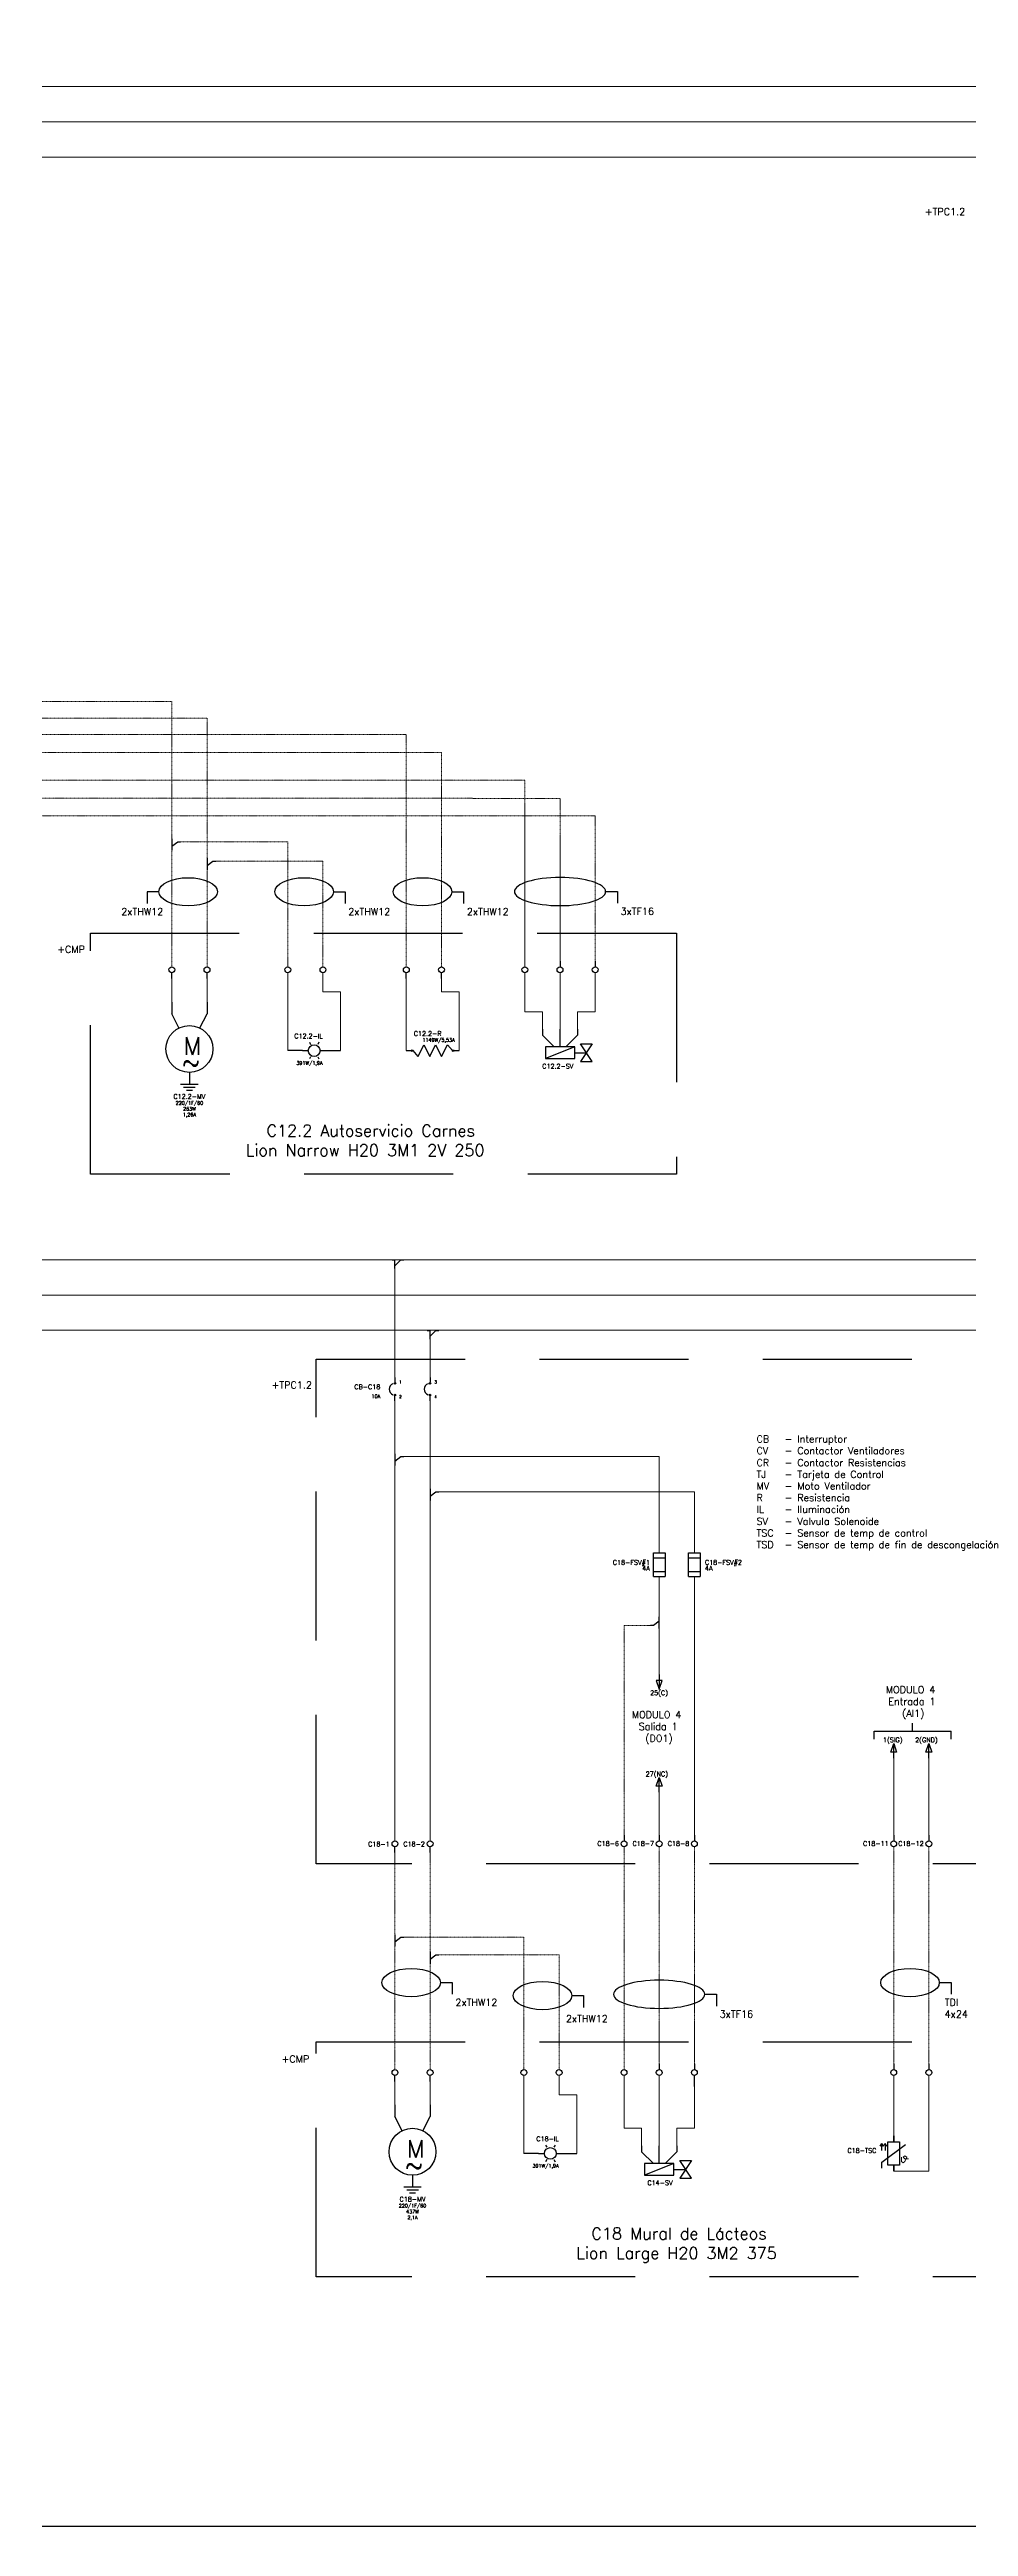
# Model space of a CAD drawing. Header units: inches. Extents: x 75782 to 87231, y -34126 to -18655.
# Drawn here: x 81407 to 82191, y -24628 to -22517 of the extents above; entities that cross this region are included whole.
import ezdxf
from ezdxf.enums import TextEntityAlignment as Align

# ---------------------------------------------------------------- set-up
doc = ezdxf.new("R2010")
doc.units = ezdxf.units.IN
doc.header["$MEASUREMENT"] = 0
doc.linetypes.add('DASHED', pattern=[19.05, 12.7, -6.35])
doc.linetypes.add('EPLANLINE7', pattern=[0])
for name, color, linetype, lineweight in [('A-Cable Belden', 9, 'Continuous', 18), ('A-Cables 220V', 6, 'Continuous', 18), ('SYMBOL', 2, 'Continuous', 25)]:
    doc.layers.add(name, color=color, linetype=linetype, lineweight=lineweight)
doc.layers.add('TEXTOS', color=7, linetype='Continuous')
doc.styles.get("Standard").update_dxf_attribs({"font": 'ROMANS.SHX'})

# ---------------------------------------------------------------- blocks, each defined once
blk = doc.blocks.new('derivación a la derecha')
for p, q in [((0, 2.5), (0, -7.5)), ((0, -3.75), (5, 0)), ((5, 0), (7.5, 0))]:
    blk.add_line(p, q)
blk = doc.blocks.new('2F motor')
for p, q in [((0, 0), (0, -10)), ((30, 0), (30, -10)), ((6.1, -22.1), (0, -10)), ((23.9, -22.1), (30, -10)), ((15, -60), (15, -70)), ((7.5, -70), (22.5, -70)), ((10, -72.5), (20, -72.5)), ((12.5, -75), (17.5, -75))]:
    blk.add_line(p, q)
blk.add_circle((15, -40), 20)
blk.add_text('M', height=15).set_placement((10, -45))
at = {"insert": (8.6, -43.8), "char_height": 15, "width": 78.304, "attachment_point": 1}
blk.add_mtext('{\\Fsimplex|c0;~}', dxfattribs=at)
at = {"flags": 4}
for tag, height, p in [('NAME', 4, (15, -82.5)), ('CURRENT', 3, (15, -97.5)), ('VOLTAJE', 3, (15, -87.5)), ('HP', 3, (15, -92.5))]:
    blk.add_attdef(tag, text='', height=height, dxfattribs=at).set_placement(p, align=Align.CENTER)
blk = doc.blocks.new('Heater')
for p, q in [((0, 0), (4.3, 0)), ((10, -5), (5.7, 0)), ((10, -5), (15, 5)), ((15, 5), (20, -5)), ((20, -5), (25, 5)), ((25, 5), (30, -5)), ((30, -5), (35, 5)), ((35, 5), (39.3, 0)), ((40.7, 0), (45, 0))]:
    blk.add_line(p, q)
for centre in [(5, 0), (40, 0)]:
    blk.add_circle(centre, 0.704)
at = {"flags": 4}
for tag, height, p in [('NAME', 4, (30, 12.5)), ('DATA', 3, (27.5, 7.5))]:
    blk.add_attdef(tag, text='', height=height, dxfattribs=at).set_placement(p, align=Align.RIGHT)
blk = doc.blocks.new('Pilot Light')
for p, q in [((-10, 0), (-5, 0)), ((-4.1, 7.1), (-3, 5.2)), ((4.1, 7.1), (3, 5.2)), ((5, 0), (10, 0)), ((-3, -5.2), (-4.1, -7.1)), ((3, -5.2), (4.1, -7.1))]:
    blk.add_line(p, q)
blk.add_circle((0, 0), 5)
at = {"flags": 4}
for tag, height, p in [('NAME', 4, (7.4, 10.4)), ('COLOR', 3, (7.2, -12.1))]:
    blk.add_attdef(tag, text='', height=height, dxfattribs=at).set_placement(p, align=Align.RIGHT)
blk = doc.blocks.new('AMI-140')
at = {"ltscale": 0.1}
for p, q in [((97291.8, 2.1), (97291.8, -2.9)), ((97306.8, -12.9), (97306.8, 2.1)), ((97321.8, 2.1), (97321.8, -2.9)), ((97291.8, -2.9), (97301.8, -12.9)), ((97294.3, -12.9), (97294.3, -22.9)), ((97319.3, -12.9), (97294.3, -12.9)), ((97319.3, -12.9), (97294.3, -22.9)), ((97321.8, -2.9), (97311.8, -12.9)), ((97319.3, -22.9), (97319.3, -12.9)), ((97319.3, -17.9), (97329.3, -17.9)), ((97324.3, -10.4), (97334.3, -10.4)), ((97334.3, -25.4), (97324.3, -10.4)), ((97334.3, -10.4), (97324.3, -25.4)), ((97294.3, -22.9), (97319.3, -22.9)), ((97324.3, -25.4), (97334.3, -25.4))]:
    blk.add_line(p, q, dxfattribs=at)
at = {"flags": 4}
blk.add_attdef('NAME', text='', height=4, dxfattribs=at).set_placement((97318.2, -31.4), align=Align.RIGHT)
blk = doc.blocks.new('derivación inferior')
for p, q in [((-2.5, 0), (0, 0)), ((0, -7.5), (0, 0)), ((0, -5), (5, 0)), ((5, 0), (7.5, 0))]:
    blk.add_line(p, q)
blk = doc.blocks.new('2F Breaker')
for p, q in [((0, 0), (0, -4.3)), ((30, 0), (30, -4.3)), ((0, -20), (0, -15.7)), ((30, -20), (30, -15.7))]:
    blk.add_line(p, q)
for centre in [(0, -5), (0, -15), (30, -5), (30, -15)]:
    blk.add_circle(centre, 0.653)
for centre in [(0, -10), (30, -10)]:
    blk.add_arc(centre, 5, 110, 250)
for s, p in [('2', (3.6, -17.7)), ('1', (3.6, -5)), ('3', (33.6, -5)), ('4', (33.6, -17.7))]:
    blk.add_text(s, height=2.5).set_placement(p)
at = {"flags": 4}
for tag, height, p in [('FEATURES', 3, (-12.5, -17.5)), ('NAME', 4, (-12.5, -10))]:
    blk.add_attdef(tag, text='', height=height, dxfattribs=at).set_placement(p, align=Align.RIGHT)
blk = doc.blocks.new('Temperature sensor')
for p, q in [((-10, -22.5), (10, -7.5)), ((-10, -27.5), (-10, -22.5))]:
    blk.add_line(p, q)
for points in [[(0, 0), (0, 0), (0, -5), (0, -5)], [(-5, -5), (5, -5), (5, -25), (-5, -25)], [(0, -30), (0, -30), (0, -25), (0, -25)]]:
    blk.add_lwpolyline(points, close=True)
at = {"layer": 'SYMBOL', "color": 0, "linetype": 'EPLANLINE7', "lineweight": 25}
for p, q in [((-10.4, -6.5), (-11.9, -8.9)), ((-10.4, -6.5), (-10.4, -12.5)), ((-10.4, -6.5), (-8.9, -8.9)), ((-7.4, -6.5), (-7.4, -12.5))]:
    blk.add_line(p, q, dxfattribs=at)
at = {"layer": 'SYMBOL', "color": 0, "linetype": 'EPLANLINE7', "lineweight": 13}
for p, q in [((-7.4, -6.5), (-8.9, -8.9)), ((-7.4, -6.5), (-5.9, -8.9)), ((-7.4, -12.5), (-7.4, -12.5)), ((-7.4, -12.5), (-7.4, -12.5)), ((6.6, -18.3), (6.6, -21.9)), ((9.6, -17.1), (8.1, -18.3)), ((8.1, -18.3), (9.6, -19.5)), ((11.1, -18.3), (9.6, -17.1)), ((9.6, -21.9), (11.1, -18.3)), ((9.6, -19.5), (12.6, -19.5)), ((6.6, -21.9), (8.1, -23.1)), ((8.1, -23.1), (9.6, -21.9))]:
    blk.add_line(p, q, dxfattribs=at)
at = {"flags": 4}
blk.add_attdef('NAME', text='', height=4, dxfattribs=at).set_placement((-14.8, -14.6), align=Align.RIGHT)
blk = doc.blocks.new('Arrow-down')
for p, q in [((0, 0), (0, -12.5)), ((2.5, -5), (-2.5, -5)), ((-2.5, -5), (0, -12.5)), ((0, -12.5), (2.5, -5))]:
    blk.add_line(p, q)
at = {"flags": 4}
blk.add_attdef('NAME', text='', height=4, dxfattribs=at).set_placement((7.5, -17.5), align=Align.RIGHT)
blk = doc.blocks.new('Arrow-up')
for p, q in [((-2.5, 5), (0, 12.5)), ((2.5, 5), (-2.5, 5)), ((0, 0), (0, 12.5)), ((0, 12.5), (2.5, 5))]:
    blk.add_line(p, q)
at = {"flags": 4}
blk.add_attdef('NAME', text='', height=4, dxfattribs=at).set_placement((7.5, 13.5), align=Align.RIGHT)
blk = doc.blocks.new('Fusible')
at = {"color": 0, "ltscale": 0.1}
for p, q in [((45791, 2917.9), (45791, 2937.9)), ((45791, 2937.9), (45801, 2937.9)), ((45801, 2937.9), (45801, 2917.9)), ((45791, 2933.9), (45801, 2933.9)), ((45801, 2921.9), (45791, 2921.9)), ((45791, 2917.9), (45801, 2917.9))]:
    blk.add_line(p, q, dxfattribs=at)
at = {"flags": 4}
for p in [(45787.9, 2927.9), (45787.9, 2922.9)]:
    blk.add_attdef('NAME', text='', height=4, dxfattribs=at).set_placement(p, align=Align.RIGHT)
blk = doc.blocks.new('fusible1')
at = {"color": 0, "ltscale": 0.1}
for p, q in [((45821, 2917.9), (45821, 2937.9)), ((45821, 2937.9), (45831, 2937.9)), ((45831, 2937.9), (45831, 2917.9)), ((45821, 2933.9), (45831, 2933.9)), ((45831, 2921.9), (45821, 2921.9)), ((45821, 2917.9), (45831, 2917.9))]:
    blk.add_line(p, q, dxfattribs=at)
at = {"flags": 4}
for p in [(45834.9, 2927.9), (45834.9, 2922.9)]:
    blk.add_attdef('NAME', p, '', height=4, dxfattribs=at)
blk = doc.blocks.new('Borne - abajo')
blk.add_line((0, 0), (0, 5))
blk.add_circle((0, 7.5), 2.5)
at = {"flags": 4}
blk.add_attdef('NAME', text='', height=4, dxfattribs=at).set_placement((-4.4, 5.3), align=Align.RIGHT)
blk.add_attdef('#', (4.6, 5.9), '', height=3, dxfattribs=at)
blk = doc.blocks.new('Borne - arriba')
blk.add_line((0, 0), (0, -5))
blk.add_circle((0, -7.5), 2.5)
at = {"flags": 4}
blk.add_attdef('NAME', text='', height=4, dxfattribs=at).set_placement((-4.4, -9.3), align=Align.RIGHT)
blk.add_attdef('#', (4.6, -8.9), '', height=3, dxfattribs=at)

msp = doc.modelspace()

# ---------------------------------------------------------------- linework, layer by layer
at = {"ltscale": 0.1}
for p, q in [((81500.1, -23235.1), (81490.1, -23235.1)), ((81490.1, -23235.1), (81490.1, -23245.1)), ((81649, -23235.1), (81659, -23235.1)), ((81659, -23235.1), (81659, -23245.1)), ((81750.1, -23235.1), (81760.1, -23235.1)), ((81760.1, -23235.1), (81760.1, -23245.1)), ((81881.2, -23234.9), (81891.2, -23234.9)), ((81881.2, -23234.9), (81891.2, -23234.9)), ((81891.2, -23234.9), (81891.2, -23244.9)), ((81891.2, -23234.9), (81891.2, -23244.9)), ((82110.2, -23957.3), (82110.2, -23950.6)), ((82110.2, -23950.6), (82175.8, -23950.6)), ((82143, -23950.6), (82143, -23943.9)), ((82175.8, -23957.3), (82175.8, -23950.6)), ((81740.4, -24164.9), (81750.4, -24164.9)), ((81750.4, -24164.9), (81750.4, -24174.9)), ((82165.8, -24164.9), (82175.8, -24164.9)), ((82175.8, -24164.9), (82175.8, -24174.9)), ((81852.3, -24176), (81862.3, -24176)), ((81862.3, -24176), (81862.3, -24186)), ((81965.8, -24174.9), (81975.8, -24174.9)), ((81965.8, -24174.9), (81975.8, -24174.9)), ((81975.8, -24174.9), (81975.8, -24184.9)), ((81975.8, -24174.9), (81975.8, -24184.9)), ((81956.9, -24253.4), (81956.9, -24244.1)), ((81956.9, -24253.4), (81956.9, -24244.1))]:
    msp.add_line(p, q, dxfattribs=at)
for p, q in [((81511.2, -23309.1), (81511.2, -23304.1)), ((81541.2, -23309.1), (81541.2, -23304.1)), ((81711.2, -23309.1), (81711.2, -23304.1)), ((81741.2, -23309.1), (81741.2, -23304.1)), ((81842.3, -23294.1), (81842.3, -23299.1)), ((81872.3, -23294.1), (81872.3, -23299.1)), ((81622.6, -23370.5), (81610.1, -23370.5)), ((81642.6, -23370.5), (81655.1, -23370.5)), ((81926.9, -24234.1), (81926.9, -24239.1)), ((81926.9, -24234.1), (81926.9, -24239.1)), ((81956.9, -24234.1), (81956.9, -24239.1)), ((81956.9, -24234.1), (81956.9, -24239.1)), ((82126.9, -24234.1), (82126.9, -24239.1)), ((82156.9, -24234.1), (82156.9, -24239.1)), ((81701.5, -24249.1), (81701.5, -24244.1)), ((81731.5, -24249.1), (81731.5, -24244.1)), ((81824, -24310.5), (81811.5, -24310.5)), ((81844, -24310.5), (81856.5, -24310.5))]:
    msp.add_line(p, q)
msp.add_lwpolyline([(75782.1, -18655.2), (87231.1, -18655.2), (87231.1, -24628.5), (75782.1, -24628.5)], close=True, dxfattribs=at)
msp.add_lwpolyline([(75782.1, -18655.2), (87231.1, -18655.2), (87231.1, -24628.5), (75782.1, -24628.5)], close=True, dxfattribs=at)
at = {"linetype": 'DASHED', "ltscale": 10}
for points in [[(81441.7, -23270.4), (81941.7, -23270.4), (81941.7, -23475.8), (81441.7, -23475.8)], [(81634.4, -23633.6), (82287.3, -23633.6), (82287.3, -24063.8), (81634.4, -24063.8)], [(81634.4, -24215.5), (82287.3, -24215.4), (82287.3, -24415.7), (81634.4, -24415.7)]]:
    msp.add_lwpolyline(points, close=True, dxfattribs=at)
for centre in [(81511.2, -23301.6), (81541.2, -23301.6), (81610.1, -23301.6), (81640.1, -23301.6), (81711.2, -23301.6), (81741.2, -23301.6), (81812.3, -23301.6), (81812.3, -23301.6), (81842.3, -23301.6), (81842.3, -23301.6), (81842.3, -23301.6), (81842.3, -23301.6), (81842.3, -23301.6), (81872.3, -23301.6), (81872.3, -23301.6), (81872.3, -23301.6), (81872.3, -23301.6), (81701.5, -24241.6), (81731.5, -24241.6), (81811.5, -24241.6), (81841.5, -24241.6), (81896.9, -24241.6), (81896.9, -24241.6), (81896.9, -24241.6), (81926.9, -24241.6), (81926.9, -24241.6), (81926.9, -24241.6), (81926.9, -24241.6), (81926.9, -24241.6), (81926.9, -24241.6), (81956.9, -24241.6), (81956.9, -24241.6), (81956.9, -24241.6), (81956.9, -24241.6), (81956.9, -24241.6), (81956.9, -24241.6), (82126.9, -24241.6), (82156.9, -24241.6)]:
    msp.add_circle(centre, 2.5)
at = {"ltscale": 0.1}
for centre in [(81525.1, -23235.1), (81624, -23235.1), (81725.1, -23235.1), (81715.4, -24164.9), (82140.8, -24164.9), (81827.3, -24176)]:
    msp.add_ellipse(centre, major_axis=(-25, 0), ratio=0.48, dxfattribs=at)
at = {"ltscale": 0.1, "extrusion": (0, 0, -1)}
for centre in [(81842.3, -23234.9), (81926.9, -24174.9)]:
    msp.add_ellipse(centre, major_axis=(38.9, 0), ratio=0.308382, dxfattribs=at)
at = {"layer": 'A-Cable Belden'}
for p, q in [((82126.9, -24044.1), (82126.9, -23973.6)), ((82156.9, -23973.6), (82156.9, -24044.1)), ((82126.9, -24298), (82126.9, -24244.1)), ((82156.9, -24244.1), (82156.9, -24325.5)), ((82156.9, -24325.5), (82126.9, -24325.5))]:
    msp.add_line(p, q, dxfattribs=at)
at = {"layer": 'A-Cable Belden', "linetype": 'DASHED', "ltscale": 0.01}
for p, q in [((82126.9, -24049.1), (82126.9, -24234.1)), ((82156.9, -24049.1), (82156.9, -24234.1))]:
    msp.add_line(p, q, dxfattribs=at)
at = {"layer": 'A-Cables 220V'}
for p, q in [((80463, -22548.8), (86791.7, -22548.8)), ((80462.8, -22578.8), (86791.7, -22578.8)), ((80462.8, -22608.8), (86791.7, -22608.8)), ((81511.2, -23304.1), (81511.2, -23329.1)), ((81541.2, -23304.1), (81541.2, -23329.1)), ((81610.1, -23304.1), (81610.1, -23370.5)), ((81640.1, -23304.1), (81640.1, -23320.5)), ((81711.2, -23304.1), (81711.2, -23370.5)), ((81741.2, -23304.1), (81741.2, -23320.5)), ((81812.3, -23304.1), (81812.3, -23337.3)), ((81842.3, -23304.1), (81842.3, -23320.5)), ((81842.3, -23304.1), (81842.3, -23352.3)), ((81872.3, -23304.1), (81872.3, -23320.5)), ((81872.3, -23304.1), (81872.3, -23320.5)), ((81872.3, -23304.1), (81872.3, -23320.5)), ((81872.3, -23304.1), (81872.3, -23337.3)), ((81655.1, -23320.5), (81640.1, -23320.5)), ((81655.1, -23370.5), (81655.1, -23320.5)), ((81756.2, -23320.5), (81741.2, -23320.5)), ((81756.2, -23370.5), (81756.2, -23320.5)), ((81827.3, -23337.3), (81812.3, -23337.3)), ((81827.3, -23352.3), (81827.3, -23337.3)), ((81857.3, -23352.3), (81857.3, -23337.3)), ((81857.3, -23337.3), (81872.3, -23337.3)), ((80463, -23548.8), (82604.4, -23548.8)), ((81701.5, -23649.1), (81701.5, -23548.8)), ((80462.8, -23578.8), (83507.3, -23579)), ((80462.8, -23608.8), (83537.3, -23609)), ((81731.5, -23649.1), (81731.5, -23609)), ((81701.5, -23669.1), (81701.5, -23714.1)), ((81731.5, -23669.1), (81731.5, -23744.1)), ((81701.5, -23724.1), (81701.5, -24044.1)), ((81709, -23716.6), (81926.9, -23716.6)), ((81926.9, -23716.6), (81926.9, -23798.7)), ((81739, -23746.6), (81956.9, -23746.6)), ((81956.9, -23746.6), (81956.9, -23798.7)), ((81731.5, -23754.1), (81731.5, -24044.1)), ((81926.9, -23818.7), (81926.9, -23902.4)), ((81956.9, -23818.7), (81956.9, -24044.1)), ((81926.9, -24002.6), (81926.9, -24044.1)), ((81701.5, -24244.1), (81701.5, -24269.1)), ((81731.5, -24244.1), (81731.5, -24269.1)), ((81811.5, -24244.1), (81811.5, -24310.5)), ((81841.5, -24244.1), (81841.5, -24260.5)), ((81896.9, -24244.1), (81896.9, -24289.1)), ((81926.9, -24244.1), (81926.9, -24303.4)), ((81926.9, -24244.1), (81926.9, -24303.4)), ((81926.9, -24244.1), (81926.9, -24303.4)), ((81926.9, -24244.1), (81926.9, -24292.3)), ((81926.9, -24244.1), (81926.9, -24292.3)), ((81926.9, -24244.1), (81926.9, -24310.5)), ((81926.9, -24244.1), (81926.9, -24310.6)), ((81926.9, -24255.9), (81926.9, -24304.1)), ((81956.9, -24253.4), (81956.9, -24289.1)), ((81856.5, -24260.5), (81841.5, -24260.5)), ((81856.5, -24310.5), (81856.5, -24260.5)), ((81911.9, -24289.1), (81896.9, -24289.1)), ((81911.9, -24304.1), (81911.9, -24289.1)), ((81941.9, -24304.1), (81941.9, -24289.1)), ((81941.9, -24289.1), (81956.9, -24289.1))]:
    msp.add_line(p, q, dxfattribs=at)
at = {"layer": 'A-Cables 220V', "linetype": 'DASHED', "ltscale": 0.01}
for p, q in [((81511.2, -23072.8), (81511.2, -23299.1)), ((81541.2, -23087.2), (81541.2, -23299.1)), ((81711.2, -23101), (81711.2, -23299.1)), ((81741.2, -23116.5), (81741.2, -23299.1)), ((81812.3, -23139.9), (81812.3, -23299.1)), ((81842.3, -23155.5), (81842.3, -23299.1)), ((81812.3, -23299.1), (81812.3, -23171.2)), ((81872.3, -23170.5), (81872.3, -23294.1)), ((81610.1, -23192.4), (81610.1, -23299.1)), ((81842.3, -23186.2), (81842.3, -23294.1)), ((81640.1, -23208.9), (81640.1, -23299.1)), ((81896.9, -23860.6), (81921.9, -23860.6)), ((81896.9, -24039.1), (81896.9, -23860.6)), ((81701.5, -24049.1), (81701.5, -24239.1)), ((81731.5, -24049.1), (81731.5, -24239.1)), ((81896.9, -24239.1), (81896.9, -24049.1)), ((81926.9, -24049.1), (81926.9, -24234.1)), ((81926.9, -24049.1), (81926.9, -24239.1)), ((81926.9, -24049.1), (81926.9, -24234.1)), ((81926.9, -24049.1), (81926.9, -24239.1)), ((81956.9, -24049.1), (81956.9, -24239.1)), ((81956.9, -24049.1), (81956.9, -24239.1)), ((81811.5, -24126.3), (81709, -24126.3)), ((81811.5, -24126.3), (81811.5, -24239.1)), ((81841.5, -24141.3), (81739, -24141.3)), ((81841.5, -24141.3), (81841.5, -24239.1)), ((81926.9, -24157.8), (81926.9, -24227)), ((81956.9, -24157.8), (81956.9, -24227))]:
    msp.add_line(p, q, dxfattribs=at)
for points in [[(80618.7, -23072.8), (81511.2, -23072.8)], [(80648.7, -23087.2), (81541.2, -23087.2)], [(80818.7, -23101), (81711.2, -23101)], [(80848.7, -23116.5), (81741.2, -23116.5)], [(81018.7, -23139.9), (81812.3, -23139.9)], [(81048.7, -23154.9), (81842.3, -23155.5)], [(81078.7, -23170.5), (81872.3, -23170.5)], [(81518.7, -23192.4), (81610.1, -23192.4)], [(81548.7, -23208.9), (81640.1, -23208.9)]]:
    msp.add_lwpolyline(points, dxfattribs=at)

# ---------------------------------------------------------------- block references
for name, p in [('derivación a la derecha', (81511.2, -23192.4)), ('derivación a la derecha', (81541.2, -23208.9)), ('derivación inferior', (81701.5, -23548.8)), ('derivación inferior', (81731.5, -23609)), ('derivación a la derecha', (81701.5, -23716.6)), ('derivación a la derecha', (81731.5, -23746.6)), ('derivación a la derecha', (81701.5, -24126.3)), ('derivación a la derecha', (81731.5, -24141.3))]:
    msp.add_blockref(name, p)
ref = msp.add_blockref('2F motor', (81511.2, -23329.1))
ref.add_attrib('CURRENT', '1,26A', dxfattribs={"height": 3}).set_placement((81526.2, -23426.6), align=Align.CENTER)
ref.add_attrib('HP', '263W', dxfattribs={"height": 3}).set_placement((81526.2, -23421.6), align=Align.CENTER)
ref.add_attrib('VOLTAJE', '220/1F/60', dxfattribs={"height": 3}).set_placement((81526.2, -23416.6), align=Align.CENTER)
ref.add_attrib('NAME', 'C12.2-MV', dxfattribs={"height": 4}).set_placement((81526.2, -23411.6), align=Align.CENTER)
ref = msp.add_blockref('Pilot Light', (81632.6, -23370.5))
ref.add_attrib('NAME', 'C12.2-IL', dxfattribs={"height": 4}).set_placement((81640, -23360.1), align=Align.RIGHT)
ref.add_attrib('COLOR', '391W/1,9A', dxfattribs={"height": 3}).set_placement((81639.8, -23382.6), align=Align.RIGHT)
ref = msp.add_blockref('Heater', (81711.2, -23370.5))
ref.add_attrib('NAME', 'C12.2-R', dxfattribs={"height": 4}).set_placement((81741.2, -23358), align=Align.RIGHT)
ref.add_attrib('DATA', '1149W/5,53A', dxfattribs={"height": 3}).set_placement((81738.7, -23363), align=Align.CENTER)
ref = msp.add_blockref('AMI-140', (-15464.5, -23354.4))
ref.add_attrib('NAME', 'C12.2-SV', dxfattribs={"height": 4}).set_placement((81853.7, -23385.8), align=Align.RIGHT)
ref = msp.add_blockref('2F Breaker', (81701.5, -23649.1))
ref.add_attrib('NAME', 'CB-C18', dxfattribs={"height": 4}).set_placement((81689, -23659.1), align=Align.RIGHT)
ref.add_attrib('FEATURES', '10A', dxfattribs={"height": 3}).set_placement((81689, -23666.6), align=Align.RIGHT)
at = {"color": 0}
ref = msp.add_blockref('Fusible', (36130.9, -26736.6), dxfattribs=at)
ref.add_attrib('NAME', 'C18-FSV#1', dxfattribs={"height": 4}).set_placement((81918.9, -23808.7), align=Align.RIGHT)
ref.add_attrib('NAME', '4A', dxfattribs={"height": 4}).set_placement((81918.9, -23813.7), align=Align.RIGHT)
ref = msp.add_blockref('fusible1', (36130.9, -26736.6), dxfattribs=at)
ref.add_attrib('NAME', 'C18-FSV#2', (81965.9, -23808.7), dxfattribs={"height": 4})
ref.add_attrib('NAME', '4A', (81965.9, -23813.7), dxfattribs={"height": 4})
at = {"rotation": 180}
msp.add_blockref('derivación a la derecha', (81926.9, -23860.6), dxfattribs=at)
ref = msp.add_blockref('Arrow-down', (81926.9, -23902.4))
ref.add_attrib('NAME', '25(C)', dxfattribs={"height": 4}).set_placement((81934.4, -23919.9), align=Align.RIGHT)
ref = msp.add_blockref('Arrow-up', (82126.9, -23973.6))
ref.add_attrib('NAME', '1(SIG)', dxfattribs={"height": 4}).set_placement((82134.4, -23960.1), align=Align.RIGHT)
ref = msp.add_blockref('Arrow-up', (82156.9, -23973.6))
ref.add_attrib('NAME', '2(GND)', dxfattribs={"height": 4}).set_placement((82164.4, -23960.1), align=Align.RIGHT)
ref = msp.add_blockref('Arrow-up', (81926.9, -24002.6))
ref.add_attrib('NAME', '27(NC)', dxfattribs={"height": 4}).set_placement((81934.4, -23989.1), align=Align.RIGHT)
ref = msp.add_blockref('Borne - abajo', (81701.5, -24054.1))
ref.add_attrib('NAME', 'C18-1', dxfattribs={"height": 4}).set_placement((81697, -24048.8), align=Align.RIGHT)
ref = msp.add_blockref('Borne - abajo', (81731.5, -24054.1))
ref.add_attrib('NAME', 'C18-2', dxfattribs={"height": 4}).set_placement((81727, -24048.8), align=Align.RIGHT)
ref = msp.add_blockref('Borne - arriba', (81896.9, -24039.1))
ref.add_attrib('NAME', 'C18-6', dxfattribs={"height": 4}).set_placement((81892.5, -24048.4), align=Align.RIGHT)
ref = msp.add_blockref('Borne - arriba', (81926.9, -24039.1))
ref.add_attrib('NAME', 'C18-7', dxfattribs={"height": 4}).set_placement((81922.5, -24048.4), align=Align.RIGHT)
ref = msp.add_blockref('Borne - arriba', (81956.9, -24039.1))
ref.add_attrib('NAME', 'C18-8', dxfattribs={"height": 4}).set_placement((81952.5, -24048.4), align=Align.RIGHT)
ref = msp.add_blockref('Borne - arriba', (82126.9, -24039.1))
ref.add_attrib('NAME', 'C18-11', dxfattribs={"height": 4}).set_placement((82122.5, -24048.4), align=Align.RIGHT)
ref = msp.add_blockref('Borne - arriba', (82156.9, -24039.1))
ref.add_attrib('NAME', 'C18-12', dxfattribs={"height": 4}).set_placement((82152.5, -24048.4), align=Align.RIGHT)
ref = msp.add_blockref('2F motor', (81701.5, -24269.1))
ref.add_attrib('CURRENT', '2,1A', dxfattribs={"height": 3}).set_placement((81716.5, -24366.6), align=Align.CENTER)
ref.add_attrib('HP', '437W', dxfattribs={"height": 3}).set_placement((81716.5, -24361.6), align=Align.CENTER)
ref.add_attrib('VOLTAJE', '220/1F/60', dxfattribs={"height": 3}).set_placement((81716.5, -24356.6), align=Align.CENTER)
ref.add_attrib('NAME', 'C18-MV', dxfattribs={"height": 4}).set_placement((81716.5, -24351.6), align=Align.CENTER)
ref = msp.add_blockref('Pilot Light', (81834, -24310.5))
ref.add_attrib('NAME', 'C18-IL', dxfattribs={"height": 4}).set_placement((81841.3, -24300.1), align=Align.RIGHT)
ref.add_attrib('COLOR', '391W/1,9A', dxfattribs={"height": 3}).set_placement((81841.2, -24322.6), align=Align.RIGHT)
ref = msp.add_blockref('Temperature sensor', (82126.9, -24295.5))
ref.add_attrib('NAME', 'C18-TSC', dxfattribs={"height": 4}).set_placement((82112.1, -24310.1), align=Align.RIGHT)
ref = msp.add_blockref('AMI-140', (-15379.9, -24306.2))
ref.add_attrib('NAME', 'C14-SV', dxfattribs={"height": 4}).set_placement((81938.3, -24337.6), align=Align.RIGHT)

# ---------------------------------------------------------------- texts
at = {"layer": 'TEXTOS', "char_height": 6, "attachment_point": 1}
for s, width, insert in [('+TPC1.2', 26.886, (82153.4, -22652.3)), ('2xTHW12', 128.511, (81468.1, -23249)), ('2xTHW12', 128.511, (81661.7, -23249)), ('2xTHW12', 128.511, (81762.8, -23249)), ('3xTF16', 128.511, (81893.9, -23248.7)), ('+CMP', 26.886, (81413.4, -23281.2)), ('+TPC1.2', 26.886, (81596.2, -23652.6)), ('CB^I- Interruptor\\PCV^I- Contactor Ventiladores\\PCR^I- Contactor Resistencias\\PTJ^I- Tarjeta de Control\\PMV^I- Moto Ventilador\\PR^I- Resistencia\\PIL^I- Iluminación\\PSV^I- Valvula Solenoide\\PTSC^I- Sensor de temp de control\\PTSD^I- Sensor de temp de fin de descongelación', 252.141, (82009.9, -23698.6)), ('\\pi102.78;MODULO 4\\P\\pi104.93;Entrada 1\\P\\pi116.64;(AI1)', 252.141, (82017.4, -23912.3)), ('\\pi102.78;MODULO 4\\P\\pi108.64;Salida 1\\P\\pi114.21;(DO1)', 252.141, (81800.8, -23933.6)), ('2xTHW12', 128.511, (81753.1, -24178.8)), ('2xTHW12', 128.511, (81847.3, -24192.6)), ('3xTF16', 128.511, (81978.5, -24188.8)), ('TDI\\P4x24', 128.511, (82170.4, -24178.8)), ('+CMP', 26.886, (81604.8, -24227))]:
    msp.add_mtext_dynamic_manual_height_columns(s, width=width, gutter_width=1250, heights=[0], dxfattribs=dict(at, insert=insert))
at = {"layer": 'TEXTOS', "linetype": 'DASHED', "ltscale": 0.1, "char_height": 10, "attachment_point": 1}
for s, width, insert in [('\\pi166.04;C12.2 Autoservicio Carnes\\P\\pi148.42;Lion Narrow H20 3M1 2V 250', 531.605, (81425.9, -23433.7)), ('\\pi168.34;C18 Mural de Lácteos\\P\\pi155.49;Lion Large H20 3M2 375', 507.162, (81700.7, -24373.8))]:
    msp.add_mtext_dynamic_manual_height_columns(s, width=width, gutter_width=1250, heights=[0], dxfattribs=dict(at, insert=insert))

doc.saveas('drawing.dxf')
